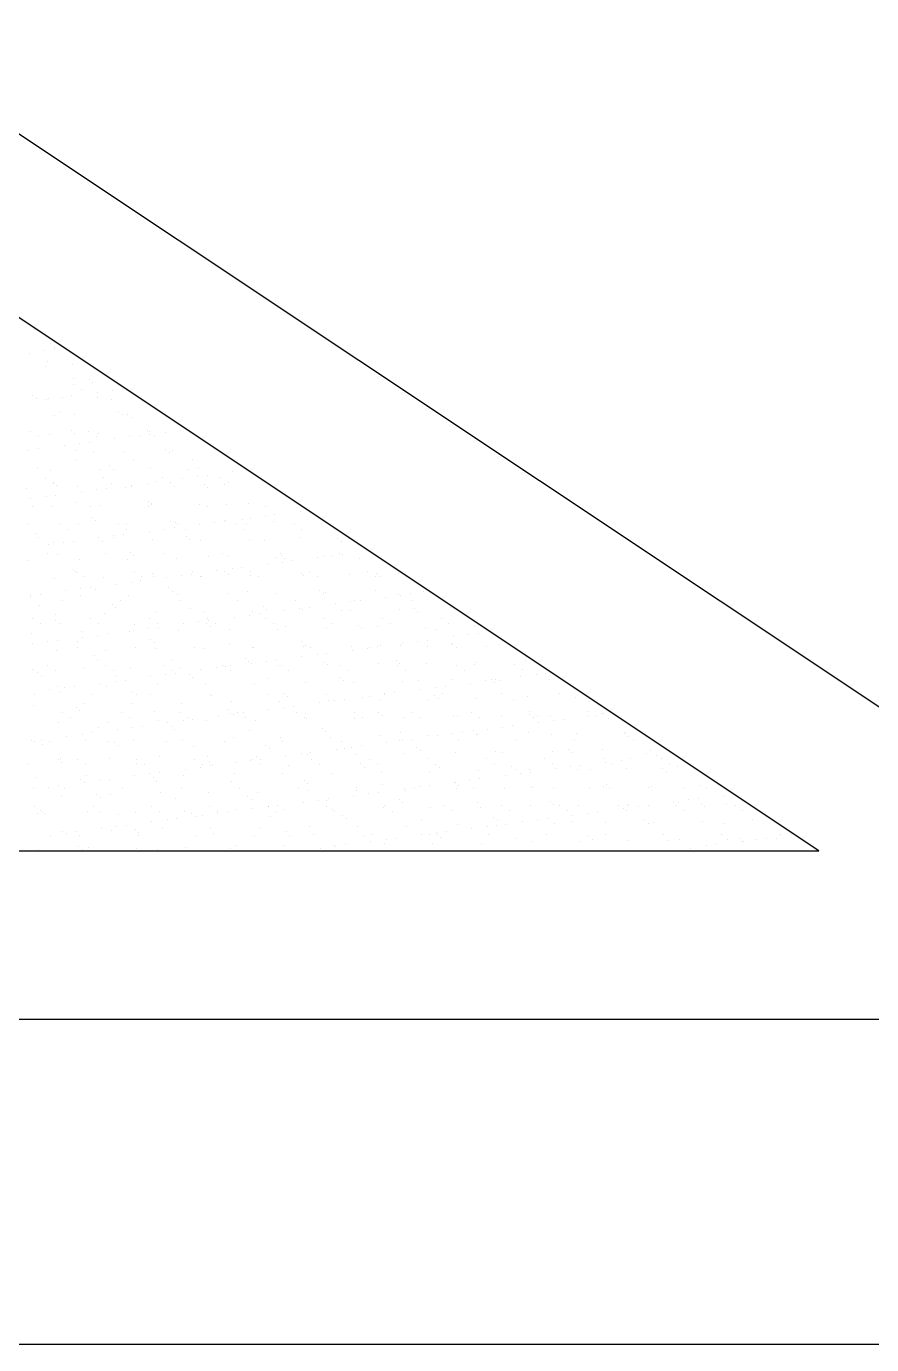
# Model space of a CAD drawing. Header units: inches. Extents: x 44782 to 44933, y 6798 to 6838.
# Drawn here: x 44782.5554 to 44782.7422, y 6816.4876 to 6816.7793 of the extents above; entities that cross this region are included whole.
import ezdxf

# ---------------------------------------------------------------- set-up
doc = ezdxf.new("R2010")
doc.units = ezdxf.units.IN
doc.header["$MEASUREMENT"] = 0
doc.layers.add('linha de corte', color=1, linetype='Continuous')

# ---------------------------------------------------------------- blocks, each defined once
blk = doc.blocks.new('*X26')
at = {"color": 0}
for p, q in [((134.4673, 160.392), (134.4673, 160.392)), ((134.4803, 160.3937), (134.4803, 160.3937)), ((134.5007, 160.3964), (134.5007, 160.3964)), ((134.9139, 160.3999), (134.9139, 160.3999)), ((134.9614, 160.3923), (134.9614, 160.3923)), ((134.9744, 160.3941), (134.9744, 160.3941)), ((134.9774, 160.3928), (134.9774, 160.3928)), ((134.9948, 160.3967), (134.9948, 160.3967)), ((135.0428, 160.3936), (135.0428, 160.3936)), ((135.1068, 160.3933), (135.1068, 160.3933)), ((135.1155, 160.3968), (135.1155, 160.3968)), ((135.1743, 160.3958), (135.1743, 160.3958)), ((135.2124, 160.3989), (135.2124, 160.3989)), ((135.2397, 160.3966), (135.2397, 160.3966)), ((135.3037, 160.3963), (135.3037, 160.3963)), ((135.3124, 160.398), (135.3124, 160.398)), ((135.317, 160.3938), (135.317, 160.3938)), ((135.3712, 160.3987), (135.3712, 160.3987)), ((134.3661, 160.3787), (134.3661, 160.3787)), ((134.3818, 160.3778), (134.3818, 160.3778)), ((134.3866, 160.3839), (134.3866, 160.3839)), ((134.4, 160.3832), (134.4, 160.3832)), ((134.413, 160.3849), (134.413, 160.3849)), ((134.4311, 160.3883), (134.4311, 160.3883)), ((134.4334, 160.3876), (134.4334, 160.3876)), ((134.4357, 160.3841), (134.4357, 160.3841)), ((134.4521, 160.3847), (134.4521, 160.3847)), ((134.4596, 160.3779), (134.4596, 160.3779)), ((134.516, 160.3844), (134.516, 160.3844)), ((134.5326, 160.3861), (134.5326, 160.3861)), ((134.5375, 160.3781), (134.5375, 160.3781)), ((134.5835, 160.3869), (134.5835, 160.3869)), ((134.6153, 160.3782), (134.6153, 160.3782)), ((134.6326, 160.3853), (134.6326, 160.3853)), ((134.6372, 160.381), (134.6372, 160.381)), ((134.649, 160.3877), (134.649, 160.3877)), ((134.6932, 160.3783), (134.6932, 160.3783)), ((134.7129, 160.3874), (134.7129, 160.3874)), ((134.7341, 160.3831), (134.7341, 160.3831)), ((134.771, 160.3785), (134.771, 160.3785)), ((134.7805, 160.3898), (134.7805, 160.3898)), ((134.8268, 160.3746), (134.8268, 160.3746)), ((134.8342, 160.3822), (134.8342, 160.3822)), ((134.8388, 160.378), (134.8388, 160.378)), ((134.8399, 160.3763), (134.8399, 160.3763)), ((134.8459, 160.3907), (134.8459, 160.3907)), ((134.8489, 160.3786), (134.8489, 160.3786)), ((134.8602, 160.379), (134.8602, 160.379)), ((134.8941, 160.3835), (134.8941, 160.3835)), ((134.9072, 160.3852), (134.9072, 160.3852)), ((134.9098, 160.3904), (134.9098, 160.3904)), ((134.9267, 160.3788), (134.9267, 160.3788)), ((134.9275, 160.3879), (134.9275, 160.3879)), ((134.9357, 160.38), (134.9357, 160.38)), ((135.0046, 160.3789), (135.0046, 160.3789)), ((135.0357, 160.3791), (135.0357, 160.3791)), ((135.0403, 160.3749), (135.0403, 160.3749)), ((135.0824, 160.3791), (135.0824, 160.3791)), ((135.1372, 160.3769), (135.1372, 160.3769)), ((135.1603, 160.3792), (135.1603, 160.3792)), ((135.2372, 160.3761), (135.2372, 160.3761)), ((135.2382, 160.3793), (135.2382, 160.3793)), ((135.316, 160.3795), (135.316, 160.3795)), ((135.321, 160.375), (135.321, 160.375)), ((135.334, 160.3767), (135.334, 160.3767)), ((135.3388, 160.3738), (135.3388, 160.3738)), ((135.339, 160.374), (135.339, 160.374)), ((135.3543, 160.3793), (135.3543, 160.3793)), ((134.4183, 160.3589), (134.4183, 160.3589)), ((134.4574, 160.3642), (134.4574, 160.3642)), ((134.4859, 160.3613), (134.4859, 160.3613)), ((134.5513, 160.3621), (134.5513, 160.3621)), ((134.5575, 160.3633), (134.5575, 160.3633)), ((134.5621, 160.3591), (134.5621, 160.3591)), ((134.6153, 160.3618), (134.6153, 160.3618)), ((134.659, 160.3611), (134.659, 160.3611)), ((134.6828, 160.3643), (134.6828, 160.3643)), ((134.6923, 160.3569), (134.6923, 160.3569)), ((134.7053, 160.3586), (134.7053, 160.3586)), ((134.7256, 160.3613), (134.7256, 160.3613)), ((134.7482, 160.3651), (134.7482, 160.3651)), ((134.759, 160.3603), (134.759, 160.3603)), ((134.7595, 160.3658), (134.7595, 160.3658)), ((134.7726, 160.3675), (134.7726, 160.3675)), ((134.7929, 160.3702), (134.7929, 160.3702)), ((134.8122, 160.3648), (134.8122, 160.3648)), ((134.8605, 160.358), (134.8605, 160.358)), ((134.8797, 160.3672), (134.8797, 160.3672)), ((134.9451, 160.3681), (134.9451, 160.3681)), ((134.9605, 160.3572), (134.9605, 160.3572)), ((135.0091, 160.3678), (135.0091, 160.3678)), ((135.0766, 160.3702), (135.0766, 160.3702)), ((135.1421, 160.371), (135.1421, 160.371)), ((135.1864, 160.3572), (135.1864, 160.3572)), ((135.1994, 160.3589), (135.1994, 160.3589)), ((135.206, 160.3707), (135.206, 160.3707)), ((135.2197, 160.3616), (135.2197, 160.3616)), ((135.2419, 160.3718), (135.2419, 160.3718)), ((135.2537, 160.3661), (135.2537, 160.3661)), ((135.2667, 160.3678), (135.2667, 160.3678)), ((135.2735, 160.3731), (135.2735, 160.3731)), ((135.287, 160.3705), (135.287, 160.3705)), ((134.4313, 160.3462), (134.4313, 160.3462)), ((134.4419, 160.3395), (134.4419, 160.3395)), ((134.4823, 160.3414), (134.4823, 160.3414)), ((134.5092, 160.3464), (134.5092, 160.3464)), ((134.5197, 160.3396), (134.5197, 160.3396)), ((134.5577, 160.3392), (134.5577, 160.3392)), ((134.5707, 160.3409), (134.5707, 160.3409)), ((134.5838, 160.3392), (134.5838, 160.3392)), ((134.5851, 160.3387), (134.5851, 160.3387)), ((134.587, 160.3465), (134.587, 160.3465)), ((134.591, 160.3436), (134.591, 160.3436)), ((134.5976, 160.3398), (134.5976, 160.3398)), ((134.625, 160.3481), (134.625, 160.3481)), ((134.638, 160.3498), (134.638, 160.3498)), ((134.6506, 160.3395), (134.6506, 160.3395)), ((134.6583, 160.3524), (134.6583, 160.3524)), ((134.6649, 160.3466), (134.6649, 160.3466)), ((134.6754, 160.3399), (134.6754, 160.3399)), ((134.7145, 160.3392), (134.7145, 160.3392)), ((134.7427, 160.3468), (134.7427, 160.3468)), ((134.7533, 160.3401), (134.7533, 160.3401)), ((134.7636, 160.356), (134.7636, 160.356)), ((134.782, 160.3417), (134.782, 160.3417)), ((134.8206, 160.3469), (134.8206, 160.3469)), ((134.8311, 160.3402), (134.8311, 160.3402)), ((134.8475, 160.3425), (134.8475, 160.3425)), ((134.8984, 160.3471), (134.8984, 160.3471)), ((134.909, 160.3403), (134.909, 160.3403)), ((134.9114, 160.3422), (134.9114, 160.3422)), ((134.9652, 160.353), (134.9652, 160.353)), ((134.9763, 160.3472), (134.9763, 160.3472)), ((134.9789, 160.3446), (134.9789, 160.3446)), ((134.9868, 160.3405), (134.9868, 160.3405)), ((135.0444, 160.3455), (135.0444, 160.3455)), ((135.0518, 160.3395), (135.0518, 160.3395)), ((135.0541, 160.3473), (135.0541, 160.3473)), ((135.0621, 160.355), (135.0621, 160.355)), ((135.0647, 160.3406), (135.0647, 160.3406)), ((135.0648, 160.3412), (135.0648, 160.3412)), ((135.0851, 160.3439), (135.0851, 160.3439)), ((135.1083, 160.3451), (135.1083, 160.3451)), ((135.1191, 160.3484), (135.1191, 160.3484)), ((135.132, 160.3475), (135.132, 160.3475)), ((135.1321, 160.3501), (135.1321, 160.3501)), ((135.1425, 160.3408), (135.1425, 160.3408)), ((135.1524, 160.3528), (135.1524, 160.3528)), ((135.1621, 160.3541), (135.1621, 160.3541)), ((135.1667, 160.3499), (135.1667, 160.3499)), ((135.1759, 160.3476), (135.1759, 160.3476)), ((135.2099, 160.3476), (135.2099, 160.3476)), ((135.2204, 160.3409), (135.2204, 160.3409)), ((135.2413, 160.3484), (135.2413, 160.3484)), ((135.2636, 160.3519), (135.2636, 160.3519)), ((135.2877, 160.3478), (135.2877, 160.3478)), ((135.2982, 160.3411), (135.2982, 160.3411)), ((135.3052, 160.3481), (135.3052, 160.3481)), ((135.3636, 160.351), (135.3636, 160.351)), ((135.3656, 160.3479), (135.3656, 160.3479)), ((135.3683, 160.3468), (135.3683, 160.3468)), ((135.3728, 160.3505), (135.3728, 160.3505)), ((135.3761, 160.3412), (135.3761, 160.3412)), ((134.4536, 160.3366), (134.4536, 160.3366)), ((134.4564, 160.3259), (134.4564, 160.3259)), ((134.4869, 160.3372), (134.4869, 160.3372)), ((134.4904, 160.3303), (134.4904, 160.3303)), ((134.5034, 160.332), (134.5034, 160.332)), ((134.5176, 160.3363), (134.5176, 160.3363)), ((134.5237, 160.3347), (134.5237, 160.3347)), ((134.6838, 160.3383), (134.6838, 160.3383)), ((134.6885, 160.3341), (134.6885, 160.3341)), ((134.7854, 160.3361), (134.7854, 160.3361)), ((134.8854, 160.3352), (134.8854, 160.3352)), ((134.89, 160.331), (134.89, 160.331)), ((134.9172, 160.3218), (134.9172, 160.3218)), ((134.9302, 160.3235), (134.9302, 160.3235)), ((134.9505, 160.3262), (134.9505, 160.3262)), ((134.9845, 160.3307), (134.9845, 160.3307)), ((134.9869, 160.333), (134.9869, 160.333)), ((134.9975, 160.3324), (134.9975, 160.3324)), ((135.0178, 160.335), (135.0178, 160.335)), ((135.0782, 160.322), (135.0782, 160.322)), ((135.0869, 160.3322), (135.0869, 160.3322)), ((135.0916, 160.328), (135.0916, 160.328)), ((135.1436, 160.3229), (135.1436, 160.3229)), ((135.1885, 160.33), (135.1885, 160.33)), ((135.2076, 160.3225), (135.2076, 160.3225)), ((135.2751, 160.325), (135.2751, 160.325)), ((135.2885, 160.3291), (135.2885, 160.3291)), ((135.2931, 160.3249), (135.2931, 160.3249)), ((135.3405, 160.3258), (135.3405, 160.3258)), ((134.4798, 160.3153), (134.4798, 160.3153)), ((134.4874, 160.3131), (134.4874, 160.3131)), ((134.5087, 160.3172), (134.5087, 160.3172)), ((134.5529, 160.314), (134.5529, 160.314)), ((134.5577, 160.3155), (134.5577, 160.3155)), ((134.6087, 160.3164), (134.6087, 160.3164)), ((134.6133, 160.3121), (134.6133, 160.3121)), ((134.6168, 160.3137), (134.6168, 160.3137)), ((134.6355, 160.3156), (134.6355, 160.3156)), ((134.6844, 160.3161), (134.6844, 160.3161)), ((134.7102, 160.3142), (134.7102, 160.3142)), ((134.7134, 160.3157), (134.7134, 160.3157)), ((134.7498, 160.3169), (134.7498, 160.3169)), ((134.7826, 160.3041), (134.7826, 160.3041)), ((134.7912, 160.3159), (134.7912, 160.3159)), ((134.7956, 160.3058), (134.7956, 160.3058)), ((134.8102, 160.3133), (134.8102, 160.3133)), ((134.8137, 160.3166), (134.8137, 160.3166)), ((134.8149, 160.3091), (134.8149, 160.3091)), ((134.8159, 160.3085), (134.8159, 160.3085)), ((134.8499, 160.3129), (134.8499, 160.3129)), ((134.8629, 160.3146), (134.8629, 160.3146)), ((134.8691, 160.316), (134.8691, 160.316)), ((134.8813, 160.3191), (134.8813, 160.3191)), ((134.8832, 160.3173), (134.8832, 160.3173)), ((134.9118, 160.3111), (134.9118, 160.3111)), ((134.9467, 160.3199), (134.9467, 160.3199)), ((134.9469, 160.3162), (134.9469, 160.3162)), ((135.0107, 160.3196), (135.0107, 160.3196)), ((135.0118, 160.3102), (135.0118, 160.3102)), ((135.0164, 160.306), (135.0164, 160.306)), ((135.0248, 160.3163), (135.0248, 160.3163)), ((135.1026, 160.3165), (135.1026, 160.3165)), ((135.1133, 160.308), (135.1133, 160.308)), ((135.1805, 160.3166), (135.1805, 160.3166)), ((135.2133, 160.3072), (135.2133, 160.3072)), ((135.2583, 160.3167), (135.2583, 160.3167)), ((135.2767, 160.3044), (135.2767, 160.3044)), ((135.2897, 160.3061), (135.2897, 160.3061)), ((135.31, 160.3088), (135.31, 160.3088)), ((135.3148, 160.305), (135.3148, 160.305)), ((135.3362, 160.3169), (135.3362, 160.3169)), ((135.344, 160.3133), (135.344, 160.3133)), ((135.357, 160.315), (135.357, 160.315)), ((135.3773, 160.3176), (135.3773, 160.3176)), ((134.5192, 160.2881), (134.5192, 160.2881)), ((134.5335, 160.2944), (134.5335, 160.2944)), ((134.5382, 160.2902), (134.5382, 160.2902)), ((134.5867, 160.2905), (134.5867, 160.2905)), ((134.6351, 160.2922), (134.6351, 160.2922)), ((134.648, 160.2864), (134.648, 160.2864)), ((134.6521, 160.2914), (134.6521, 160.2914)), ((134.661, 160.2881), (134.661, 160.2881)), ((134.6813, 160.2907), (134.6813, 160.2907)), ((134.7153, 160.2952), (134.7153, 160.2952)), ((134.7161, 160.2911), (134.7161, 160.2911)), ((134.7283, 160.2969), (134.7283, 160.2969)), ((134.7351, 160.2914), (134.7351, 160.2914)), ((134.7397, 160.2871), (134.7397, 160.2871)), ((134.7486, 160.2996), (134.7486, 160.2996)), ((134.7836, 160.2935), (134.7836, 160.2935)), ((134.8366, 160.2891), (134.8366, 160.2891)), ((134.849, 160.2943), (134.849, 160.2943)), ((134.913, 160.294), (134.913, 160.294)), ((134.9366, 160.2883), (134.9366, 160.2883)), ((134.9805, 160.2965), (134.9805, 160.2965)), ((135.0381, 160.2861), (135.0381, 160.2861)), ((135.046, 160.2973), (135.046, 160.2973)), ((135.1099, 160.297), (135.1099, 160.297)), ((135.1421, 160.2867), (135.1421, 160.2867)), ((135.1551, 160.2884), (135.1551, 160.2884)), ((135.1755, 160.2911), (135.1755, 160.2911)), ((135.1774, 160.2994), (135.1774, 160.2994)), ((135.2094, 160.2955), (135.2094, 160.2955)), ((135.2179, 160.3029), (135.2179, 160.3029)), ((135.2224, 160.2973), (135.2224, 160.2973)), ((135.2428, 160.2999), (135.2428, 160.2999)), ((135.2429, 160.3002), (135.2429, 160.3002)), ((135.3068, 160.2999), (135.3068, 160.2999)), ((135.3743, 160.3024), (135.3743, 160.3024)), ((134.5264, 160.2704), (134.5264, 160.2704)), ((134.5294, 160.2838), (134.5294, 160.2838)), ((134.5399, 160.277), (134.5399, 160.277)), ((134.5468, 160.273), (134.5468, 160.273)), ((134.5599, 160.2703), (134.5599, 160.2703)), ((134.5807, 160.2775), (134.5807, 160.2775)), ((134.5937, 160.2792), (134.5937, 160.2792)), ((134.6072, 160.2839), (134.6072, 160.2839)), ((134.6141, 160.2819), (134.6141, 160.2819)), ((134.6178, 160.2772), (134.6178, 160.2772)), ((134.6599, 160.2694), (134.6599, 160.2694)), ((134.6851, 160.284), (134.6851, 160.284)), ((134.6956, 160.2773), (134.6956, 160.2773)), ((134.7514, 160.2688), (134.7514, 160.2688)), ((134.7629, 160.2842), (134.7629, 160.2842)), ((134.7735, 160.2775), (134.7735, 160.2775)), ((134.8153, 160.2685), (134.8153, 160.2685)), ((134.8408, 160.2843), (134.8408, 160.2843)), ((134.8513, 160.2776), (134.8513, 160.2776)), ((134.8828, 160.2709), (134.8828, 160.2709)), ((134.9186, 160.2845), (134.9186, 160.2845)), ((134.9292, 160.2777), (134.9292, 160.2777)), ((134.9412, 160.2841), (134.9412, 160.2841)), ((134.9483, 160.2717), (134.9483, 160.2717)), ((134.9965, 160.2846), (134.9965, 160.2846)), ((135.007, 160.2779), (135.007, 160.2779)), ((135.0075, 160.269), (135.0075, 160.269)), ((135.0122, 160.2714), (135.0122, 160.2714)), ((135.0205, 160.2707), (135.0205, 160.2707)), ((135.0409, 160.2733), (135.0409, 160.2733)), ((135.0743, 160.2847), (135.0743, 160.2847)), ((135.0748, 160.2778), (135.0748, 160.2778)), ((135.0798, 160.2738), (135.0798, 160.2738)), ((135.0849, 160.278), (135.0849, 160.278)), ((135.0878, 160.2795), (135.0878, 160.2795)), ((135.1082, 160.2822), (135.1082, 160.2822)), ((135.1382, 160.2852), (135.1382, 160.2852)), ((135.1428, 160.281), (135.1428, 160.281)), ((135.1452, 160.2747), (135.1452, 160.2747)), ((135.1522, 160.2849), (135.1522, 160.2849)), ((135.1627, 160.2782), (135.1627, 160.2782)), ((135.2092, 160.2744), (135.2092, 160.2744)), ((135.23, 160.285), (135.23, 160.285)), ((135.2397, 160.283), (135.2397, 160.283)), ((135.2406, 160.2783), (135.2406, 160.2783)), ((135.2767, 160.2768), (135.2767, 160.2768)), ((135.3079, 160.2852), (135.3079, 160.2852)), ((135.3184, 160.2785), (135.3184, 160.2785)), ((135.3397, 160.2821), (135.3397, 160.2821)), ((135.3421, 160.2776), (135.3421, 160.2776)), ((135.3443, 160.2779), (135.3443, 160.2779)), ((135.3857, 160.2853), (135.3857, 160.2853)), ((134.5545, 160.2658), (134.5545, 160.2658)), ((134.5779, 160.2529), (134.5779, 160.2529)), ((134.6184, 160.2655), (134.6184, 160.2655)), ((134.6557, 160.253), (134.6557, 160.253)), ((134.6645, 160.2652), (134.6645, 160.2652)), ((134.6859, 160.2679), (134.6859, 160.2679)), ((134.7336, 160.2531), (134.7336, 160.2531)), ((134.7614, 160.2672), (134.7614, 160.2672)), ((134.8114, 160.2533), (134.8114, 160.2533)), ((134.8615, 160.2663), (134.8615, 160.2663)), ((134.8661, 160.2621), (134.8661, 160.2621)), ((134.8729, 160.2512), (134.8729, 160.2512)), ((134.886, 160.253), (134.886, 160.253)), ((134.8893, 160.2534), (134.8893, 160.2534)), ((134.9063, 160.2556), (134.9063, 160.2556)), ((134.9402, 160.2601), (134.9402, 160.2601)), ((134.9533, 160.2618), (134.9533, 160.2618)), ((134.963, 160.2641), (134.963, 160.2641)), ((134.9671, 160.2536), (134.9671, 160.2536)), ((134.9736, 160.2645), (134.9736, 160.2645)), ((135.045, 160.2537), (135.045, 160.2537)), ((135.063, 160.2633), (135.063, 160.2633)), ((135.0676, 160.2591), (135.0676, 160.2591)), ((135.1228, 160.2538), (135.1228, 160.2538)), ((135.1645, 160.2611), (135.1645, 160.2611)), ((135.179, 160.2512), (135.179, 160.2512)), ((135.2007, 160.254), (135.2007, 160.254)), ((135.2444, 160.2521), (135.2444, 160.2521)), ((135.2646, 160.2602), (135.2646, 160.2602)), ((135.2692, 160.256), (135.2692, 160.256)), ((135.2785, 160.2541), (135.2785, 160.2541)), ((135.3084, 160.2518), (135.3084, 160.2518)), ((135.3564, 160.2543), (135.3564, 160.2543)), ((135.3661, 160.258), (135.3661, 160.258)), ((135.3671, 160.2516), (135.3671, 160.2516)), ((135.3759, 160.2542), (135.3759, 160.2542)), ((135.3801, 160.2533), (135.3801, 160.2533)), ((134.5848, 160.2475), (134.5848, 160.2475)), ((134.5883, 160.2424), (134.5883, 160.2424)), ((134.5894, 160.2433), (134.5894, 160.2433)), ((134.6537, 160.2432), (134.6537, 160.2432)), ((134.6863, 160.2453), (134.6863, 160.2453)), ((134.7177, 160.2429), (134.7177, 160.2429)), ((134.7384, 160.2335), (134.7384, 160.2335)), ((134.7514, 160.2352), (134.7514, 160.2352)), ((134.7717, 160.2379), (134.7717, 160.2379)), ((134.7852, 160.2453), (134.7852, 160.2453)), ((134.7863, 160.2444), (134.7863, 160.2444)), ((134.7909, 160.2402), (134.7909, 160.2402)), ((134.8056, 160.2424), (134.8056, 160.2424)), ((134.8187, 160.2441), (134.8187, 160.2441)), ((134.839, 160.2468), (134.839, 160.2468)), ((134.8506, 160.2462), (134.8506, 160.2462)), ((134.8878, 160.2422), (134.8878, 160.2422)), ((134.9146, 160.2458), (134.9146, 160.2458)), ((134.9821, 160.2483), (134.9821, 160.2483)), ((134.9879, 160.2413), (134.9879, 160.2413)), ((134.9925, 160.2371), (134.9925, 160.2371)), ((135.0475, 160.2491), (135.0475, 160.2491)), ((135.0894, 160.2391), (135.0894, 160.2391)), ((135.1115, 160.2488), (135.1115, 160.2488)), ((135.1894, 160.2383), (135.1894, 160.2383)), ((135.194, 160.234), (135.194, 160.234)), ((135.2325, 160.2338), (135.2325, 160.2338)), ((135.2455, 160.2356), (135.2455, 160.2356)), ((135.2658, 160.2382), (135.2658, 160.2382)), ((135.2909, 160.2361), (135.2909, 160.2361)), ((135.2998, 160.2427), (135.2998, 160.2427)), ((135.3128, 160.2444), (135.3128, 160.2444)), ((135.3331, 160.2471), (135.3331, 160.2471)), ((134.6111, 160.2233), (134.6111, 160.2233)), ((134.6168, 160.2175), (134.6168, 160.2175)), ((134.62, 160.2173), (134.62, 160.2173)), ((134.6274, 160.2213), (134.6274, 160.2213)), ((134.6371, 160.2202), (134.6371, 160.2202)), ((134.6711, 160.2247), (134.6711, 160.2247)), ((134.6841, 160.2264), (134.6841, 160.2264)), ((134.6875, 160.2198), (134.6875, 160.2198)), ((134.7044, 160.2291), (134.7044, 160.2291)), ((134.7053, 160.2214), (134.7053, 160.2214)), ((134.7112, 160.2225), (134.7112, 160.2225)), ((134.7158, 160.2182), (134.7158, 160.2182)), ((134.7529, 160.2206), (134.7529, 160.2206)), ((134.7831, 160.2216), (134.7831, 160.2216)), ((134.8127, 160.2203), (134.8127, 160.2203)), ((134.8169, 160.2203), (134.8169, 160.2203)), ((134.861, 160.2217), (134.861, 160.2217)), ((134.8844, 160.2227), (134.8844, 160.2227)), ((134.9127, 160.2194), (134.9127, 160.2194)), ((134.9388, 160.2219), (134.9388, 160.2219)), ((134.9499, 160.2235), (134.9499, 160.2235)), ((135.0138, 160.2232), (135.0138, 160.2232)), ((135.0142, 160.2172), (135.0142, 160.2172)), ((135.0167, 160.222), (135.0167, 160.222)), ((135.0813, 160.2257), (135.0813, 160.2257)), ((135.0945, 160.2221), (135.0945, 160.2221)), ((135.0979, 160.2161), (135.0979, 160.2161)), ((135.1109, 160.2178), (135.1109, 160.2178)), ((135.1143, 160.2163), (135.1143, 160.2163)), ((135.1312, 160.2205), (135.1312, 160.2205)), ((135.1468, 160.2265), (135.1468, 160.2265)), ((135.1652, 160.225), (135.1652, 160.225)), ((135.1724, 160.2223), (135.1724, 160.2223)), ((135.1782, 160.2267), (135.1782, 160.2267)), ((135.1829, 160.2156), (135.1829, 160.2156)), ((135.1985, 160.2294), (135.1985, 160.2294)), ((135.2107, 160.2262), (135.2107, 160.2262)), ((135.2502, 160.2224), (135.2502, 160.2224)), ((135.2608, 160.2157), (135.2608, 160.2157)), ((135.2783, 160.2286), (135.2783, 160.2286)), ((135.3281, 160.2226), (135.3281, 160.2226)), ((135.3386, 160.2158), (135.3386, 160.2158)), ((135.3437, 160.2295), (135.3437, 160.2295)), ((134.636, 160.2005), (134.636, 160.2005)), ((134.6379, 160.2146), (134.6379, 160.2146)), ((134.7158, 160.2147), (134.7158, 160.2147)), ((134.7375, 160.1983), (134.7375, 160.1983)), ((134.7937, 160.2149), (134.7937, 160.2149)), ((134.8522, 160.198), (134.8522, 160.198)), ((134.8715, 160.215), (134.8715, 160.215)), ((134.9173, 160.2152), (134.9173, 160.2152)), ((134.9494, 160.2151), (134.9494, 160.2151)), ((134.9633, 160.1984), (134.9633, 160.1984)), ((134.9763, 160.2001), (134.9763, 160.2001)), ((134.9837, 160.2001), (134.9837, 160.2001)), ((134.9966, 160.2028), (134.9966, 160.2028)), ((135.0272, 160.2153), (135.0272, 160.2153)), ((135.0306, 160.2073), (135.0306, 160.2073)), ((135.0436, 160.209), (135.0436, 160.209)), ((135.0491, 160.2009), (135.0491, 160.2009)), ((135.0639, 160.2117), (135.0639, 160.2117)), ((135.1051, 160.2154), (135.1051, 160.2154)), ((135.1131, 160.2006), (135.1131, 160.2006)), ((135.1189, 160.2121), (135.1189, 160.2121)), ((135.1806, 160.2031), (135.1806, 160.2031)), ((135.2158, 160.2141), (135.2158, 160.2141)), ((135.246, 160.2039), (135.246, 160.2039)), ((135.31, 160.2036), (135.31, 160.2036)), ((135.3158, 160.2133), (135.3158, 160.2133)), ((135.3204, 160.209), (135.3204, 160.209)), ((135.3775, 160.206), (135.3775, 160.206)), ((134.6406, 160.1963), (134.6406, 160.1963)), ((134.6553, 160.195), (134.6553, 160.195)), ((134.6759, 160.1904), (134.6759, 160.1904)), ((134.7192, 160.1947), (134.7192, 160.1947)), ((134.7538, 160.1905), (134.7538, 160.1905)), ((134.7868, 160.1971), (134.7868, 160.1971)), ((134.8287, 160.1807), (134.8287, 160.1807)), ((134.8316, 160.1907), (134.8316, 160.1907)), ((134.8376, 160.1975), (134.8376, 160.1975)), ((134.8417, 160.1824), (134.8417, 160.1824)), ((134.8422, 160.1932), (134.8422, 160.1932)), ((134.862, 160.1851), (134.862, 160.1851)), ((134.896, 160.1895), (134.896, 160.1895)), ((134.909, 160.1913), (134.909, 160.1913)), ((134.9095, 160.1908), (134.9095, 160.1908)), ((134.9161, 160.1977), (134.9161, 160.1977)), ((134.9293, 160.1939), (134.9293, 160.1939)), ((134.9391, 160.1952), (134.9391, 160.1952)), ((134.9873, 160.191), (134.9873, 160.191)), ((135.0391, 160.1944), (135.0391, 160.1944)), ((135.0437, 160.1902), (135.0437, 160.1902)), ((135.0652, 160.1911), (135.0652, 160.1911)), ((135.1406, 160.1922), (135.1406, 160.1922)), ((135.143, 160.1912), (135.143, 160.1912)), ((135.2209, 160.1914), (135.2209, 160.1914)), ((135.2407, 160.1913), (135.2407, 160.1913)), ((135.2453, 160.1871), (135.2453, 160.1871)), ((135.2798, 160.1805), (135.2798, 160.1805)), ((135.2987, 160.1915), (135.2987, 160.1915)), ((135.3228, 160.181), (135.3228, 160.181)), ((135.3358, 160.1827), (135.3358, 160.1827)), ((135.3422, 160.1891), (135.3422, 160.1891)), ((135.3453, 160.1813), (135.3453, 160.1813)), ((135.3561, 160.1854), (135.3561, 160.1854)), ((135.3766, 160.1917), (135.3766, 160.1917)), ((134.6891, 160.1716), (134.6891, 160.1716)), ((134.6941, 160.163), (134.6941, 160.163)), ((134.7071, 160.1647), (134.7071, 160.1647)), ((134.7274, 160.1674), (134.7274, 160.1674)), ((134.7545, 160.1724), (134.7545, 160.1724)), ((134.7614, 160.1718), (134.7614, 160.1718)), ((134.7624, 160.1755), (134.7624, 160.1755)), ((134.767, 160.1713), (134.767, 160.1713)), ((134.7744, 160.1735), (134.7744, 160.1735)), ((134.7947, 160.1762), (134.7947, 160.1762)), ((134.8185, 160.1721), (134.8185, 160.1721)), ((134.8639, 160.1733), (134.8639, 160.1733)), ((134.886, 160.1745), (134.886, 160.1745)), ((134.9514, 160.1754), (134.9514, 160.1754)), ((134.964, 160.1724), (134.964, 160.1724)), ((134.9686, 160.1682), (134.9686, 160.1682)), ((135.0154, 160.1751), (135.0154, 160.1751)), ((135.0655, 160.1702), (135.0655, 160.1702)), ((135.0829, 160.1775), (135.0829, 160.1775)), ((135.1484, 160.1783), (135.1484, 160.1783)), ((135.1655, 160.1694), (135.1655, 160.1694)), ((135.1701, 160.1651), (135.1701, 160.1651)), ((135.1882, 160.1633), (135.1882, 160.1633)), ((135.2012, 160.165), (135.2012, 160.165)), ((135.2123, 160.178), (135.2123, 160.178)), ((135.2216, 160.1677), (135.2216, 160.1677)), ((135.2555, 160.1722), (135.2555, 160.1722)), ((135.267, 160.1672), (135.267, 160.1672)), ((135.2685, 160.1739), (135.2685, 160.1739)), ((135.2889, 160.1765), (135.2889, 160.1765)), ((135.3671, 160.1663), (135.3671, 160.1663)), ((134.7208, 160.1465), (134.7208, 160.1465)), ((134.7254, 160.1588), (134.7254, 160.1588)), ((134.736, 160.1521), (134.736, 160.1521)), ((134.7883, 160.149), (134.7883, 160.149)), ((134.7888, 160.1514), (134.7888, 160.1514)), ((134.8033, 160.159), (134.8033, 160.159)), ((134.8138, 160.1523), (134.8138, 160.1523)), ((134.8538, 160.1498), (134.8538, 160.1498)), ((134.8812, 160.1591), (134.8812, 160.1591)), ((134.8888, 160.1505), (134.8888, 160.1505)), ((134.8917, 160.1524), (134.8917, 160.1524)), ((134.8934, 160.1463), (134.8934, 160.1463)), ((134.9177, 160.1495), (134.9177, 160.1495)), ((134.959, 160.1593), (134.959, 160.1593)), ((134.9696, 160.1525), (134.9696, 160.1525)), ((134.9852, 160.1519), (134.9852, 160.1519)), ((134.9903, 160.1483), (134.9903, 160.1483)), ((135.0369, 160.1594), (135.0369, 160.1594)), ((135.0474, 160.1527), (135.0474, 160.1527)), ((135.0507, 160.1528), (135.0507, 160.1528)), ((135.0536, 160.1456), (135.0536, 160.1456)), ((135.0666, 160.1473), (135.0666, 160.1473)), ((135.087, 160.15), (135.087, 160.15)), ((135.0904, 160.1474), (135.0904, 160.1474)), ((135.1146, 160.1525), (135.1146, 160.1525)), ((135.1147, 160.1595), (135.1147, 160.1595)), ((135.1209, 160.1544), (135.1209, 160.1544)), ((135.1253, 160.1528), (135.1253, 160.1528)), ((135.1339, 160.1561), (135.1339, 160.1561)), ((135.1543, 160.1588), (135.1543, 160.1588)), ((135.1822, 160.1549), (135.1822, 160.1549)), ((135.1919, 160.1452), (135.1919, 160.1452)), ((135.1926, 160.1597), (135.1926, 160.1597)), ((135.2031, 160.153), (135.2031, 160.153)), ((135.2476, 160.1557), (135.2476, 160.1557)), ((135.2704, 160.1598), (135.2704, 160.1598)), ((135.281, 160.1531), (135.281, 160.1531)), ((135.3115, 160.1554), (135.3115, 160.1554)), ((135.3483, 160.16), (135.3483, 160.16)), ((135.3588, 160.1532), (135.3588, 160.1532)), ((135.3717, 160.1621), (135.3717, 160.1621)), ((135.3791, 160.1579), (135.3791, 160.1579)), ((134.7739, 160.1279), (134.7739, 160.1279)), ((134.8137, 160.1286), (134.8137, 160.1286)), ((134.8518, 160.1281), (134.8518, 160.1281)), ((134.919, 160.1279), (134.919, 160.1279)), ((134.9296, 160.1282), (134.9296, 160.1282)), ((134.9321, 160.1296), (134.9321, 160.1296)), ((134.9524, 160.1322), (134.9524, 160.1322)), ((134.9863, 160.1367), (134.9863, 160.1367)), ((134.9994, 160.1384), (134.9994, 160.1384)), ((135.0075, 160.1284), (135.0075, 160.1284)), ((135.0197, 160.1411), (135.0197, 160.1411)), ((135.0845, 160.1293), (135.0845, 160.1293)), ((135.0854, 160.1285), (135.0854, 160.1285)), ((135.095, 160.1432), (135.095, 160.1432)), ((135.1499, 160.1302), (135.1499, 160.1302)), ((135.1632, 160.1286), (135.1632, 160.1286)), ((135.2139, 160.1299), (135.2139, 160.1299)), ((135.2411, 160.1288), (135.2411, 160.1288)), ((135.2814, 160.1323), (135.2814, 160.1323)), ((135.2919, 160.1444), (135.2919, 160.1444)), ((135.2965, 160.1401), (135.2965, 160.1401)), ((135.3189, 160.1289), (135.3189, 160.1289)), ((135.3468, 160.1331), (135.3468, 160.1331)), ((134.7561, 160.1242), (134.7561, 160.1242)), ((134.7845, 160.1101), (134.7845, 160.1101)), ((134.7975, 160.1118), (134.7975, 160.1118)), ((134.8178, 160.1145), (134.8178, 160.1145)), ((134.8183, 160.1243), (134.8183, 160.1243)), ((134.82, 160.1239), (134.82, 160.1239)), ((134.8517, 160.119), (134.8517, 160.119)), ((134.8648, 160.1207), (134.8648, 160.1207)), ((134.8851, 160.1234), (134.8851, 160.1234)), ((134.8876, 160.1264), (134.8876, 160.1264)), ((134.9152, 160.1263), (134.9152, 160.1263)), ((134.953, 160.1272), (134.953, 160.1272)), ((135.0152, 160.1255), (135.0152, 160.1255)), ((135.017, 160.1269), (135.017, 160.1269)), ((135.0198, 160.1213), (135.0198, 160.1213)), ((135.1167, 160.1233), (135.1167, 160.1233)), ((135.2168, 160.1224), (135.2168, 160.1224)), ((135.2214, 160.1182), (135.2214, 160.1182)), ((135.2786, 160.1105), (135.2786, 160.1105)), ((135.2916, 160.1122), (135.2916, 160.1122)), ((135.3119, 160.1148), (135.3119, 160.1148)), ((135.3183, 160.1202), (135.3183, 160.1202)), ((135.3459, 160.1193), (135.3459, 160.1193)), ((135.3589, 160.121), (135.3589, 160.121)), ((135.3792, 160.1237), (135.3792, 160.1237)), ((134.7899, 160.1008), (134.7899, 160.1008)), ((134.8235, 160.0964), (134.8235, 160.0964)), ((134.84, 160.1044), (134.84, 160.1044)), ((134.8553, 160.1016), (134.8553, 160.1016)), ((134.9013, 160.0965), (134.9013, 160.0965)), ((134.9193, 160.1013), (134.9193, 160.1013)), ((134.9401, 160.1035), (134.9401, 160.1035)), ((134.9447, 160.0993), (134.9447, 160.0993)), ((134.9792, 160.0967), (134.9792, 160.0967)), ((134.9868, 160.1038), (134.9868, 160.1038)), ((135.0416, 160.1013), (135.0416, 160.1013)), ((135.0523, 160.1046), (135.0523, 160.1046)), ((135.0571, 160.0968), (135.0571, 160.0968)), ((135.1162, 160.1043), (135.1162, 160.1043)), ((135.1349, 160.0969), (135.1349, 160.0969)), ((135.1416, 160.1005), (135.1416, 160.1005)), ((135.144, 160.0927), (135.144, 160.0927)), ((135.1462, 160.0963), (135.1462, 160.0963)), ((135.157, 160.0945), (135.157, 160.0945)), ((135.1773, 160.0971), (135.1773, 160.0971)), ((135.1837, 160.1067), (135.1837, 160.1067)), ((135.2113, 160.1016), (135.2113, 160.1016)), ((135.2128, 160.0971), (135.2128, 160.0971)), ((135.2243, 160.1033), (135.2243, 160.1033)), ((135.2431, 160.0983), (135.2431, 160.0983)), ((135.2446, 160.106), (135.2446, 160.106)), ((135.2492, 160.1076), (135.2492, 160.1076)), ((135.2906, 160.0972), (135.2906, 160.0972)), ((135.3131, 160.1073), (135.3131, 160.1073)), ((135.3431, 160.0974), (135.3431, 160.0974)), ((135.3478, 160.0932), (135.3478, 160.0932)), ((135.3685, 160.0974), (135.3685, 160.0974)), ((135.3806, 160.1097), (135.3806, 160.1097)), ((134.8216, 160.0758), (134.8216, 160.0758)), ((134.834, 160.0897), (134.834, 160.0897)), ((134.8649, 160.0816), (134.8649, 160.0816)), ((134.8695, 160.0774), (134.8695, 160.0774)), ((134.8891, 160.0782), (134.8891, 160.0782)), ((134.9119, 160.0898), (134.9119, 160.0898)), ((134.9546, 160.079), (134.9546, 160.079)), ((134.9664, 160.0794), (134.9664, 160.0794)), ((134.9897, 160.0899), (134.9897, 160.0899)), ((135.0094, 160.075), (135.0094, 160.075)), ((135.0185, 160.0787), (135.0185, 160.0787)), ((135.0224, 160.0767), (135.0224, 160.0767)), ((135.0427, 160.0794), (135.0427, 160.0794)), ((135.0664, 160.0785), (135.0664, 160.0785)), ((135.0676, 160.0901), (135.0676, 160.0901)), ((135.0767, 160.0839), (135.0767, 160.0839)), ((135.0861, 160.0812), (135.0861, 160.0812)), ((135.0897, 160.0856), (135.0897, 160.0856)), ((135.11, 160.0883), (135.11, 160.0883)), ((135.1454, 160.0902), (135.1454, 160.0902)), ((135.1515, 160.082), (135.1515, 160.082)), ((135.168, 160.0763), (135.168, 160.0763)), ((135.2155, 160.0817), (135.2155, 160.0817)), ((135.2233, 160.0904), (135.2233, 160.0904)), ((135.268, 160.0755), (135.268, 160.0755)), ((135.283, 160.0841), (135.283, 160.0841)), ((135.3012, 160.0905), (135.3012, 160.0905)), ((135.3484, 160.085), (135.3484, 160.085)), ((135.379, 160.0906), (135.379, 160.0906)), ((134.872, 160.0655), (134.872, 160.0655)), ((134.8748, 160.0573), (134.8748, 160.0573)), ((134.8878, 160.059), (134.8878, 160.059)), ((134.8913, 160.0575), (134.8913, 160.0575)), ((134.9081, 160.0617), (134.9081, 160.0617)), ((134.9421, 160.0662), (134.9421, 160.0662)), ((134.9498, 160.0656), (134.9498, 160.0656)), ((134.9551, 160.0679), (134.9551, 160.0679)), ((134.9754, 160.0705), (134.9754, 160.0705)), ((135.0277, 160.0658), (135.0277, 160.0658)), ((135.0711, 160.0743), (135.0711, 160.0743)), ((135.1055, 160.0659), (135.1055, 160.0659)), ((135.1834, 160.066), (135.1834, 160.066)), ((135.1853, 160.0586), (135.1853, 160.0586)), ((135.2507, 160.0594), (135.2507, 160.0594)), ((135.2613, 160.0662), (135.2613, 160.0662)), ((135.2726, 160.0712), (135.2726, 160.0712)), ((135.3147, 160.0591), (135.3147, 160.0591)), ((135.3391, 160.0663), (135.3391, 160.0663)), ((135.3689, 160.0576), (135.3689, 160.0576)), ((135.3695, 160.0733), (135.3695, 160.0733)), ((135.3819, 160.0593), (135.3819, 160.0593)), ((135.3822, 160.0615), (135.3822, 160.0615)), ((134.8569, 160.0535), (134.8569, 160.0535)), ((134.9209, 160.0532), (134.9209, 160.0532)), ((134.9884, 160.0556), (134.9884, 160.0556)), ((134.9913, 160.0566), (134.9913, 160.0566)), ((134.9959, 160.0524), (134.9959, 160.0524)), ((135.0538, 160.0564), (135.0538, 160.0564)), ((135.0928, 160.0544), (135.0928, 160.0544)), ((135.1178, 160.0561), (135.1178, 160.0561)), ((135.1928, 160.0535), (135.1928, 160.0535)), ((135.1974, 160.0493), (135.1974, 160.0493)), ((135.2343, 160.0399), (135.2343, 160.0399)), ((135.2473, 160.0416), (135.2473, 160.0416)), ((135.2677, 160.0443), (135.2677, 160.0443)), ((135.2944, 160.0513), (135.2944, 160.0513)), ((135.3016, 160.0488), (135.3016, 160.0488)), ((135.3146, 160.0505), (135.3146, 160.0505)), ((135.335, 160.0532), (135.335, 160.0532)), ((134.8907, 160.03), (134.8907, 160.03)), ((134.9161, 160.0346), (134.9161, 160.0346)), ((134.9207, 160.0304), (134.9207, 160.0304)), ((134.9215, 160.0339), (134.9215, 160.0339)), ((134.9321, 160.0272), (134.9321, 160.0272)), ((134.9562, 160.0309), (134.9562, 160.0309)), ((134.9994, 160.0341), (134.9994, 160.0341)), ((135.0099, 160.0273), (135.0099, 160.0273)), ((135.0177, 160.0324), (135.0177, 160.0324)), ((135.0201, 160.0306), (135.0201, 160.0306)), ((135.0772, 160.0342), (135.0772, 160.0342)), ((135.0876, 160.033), (135.0876, 160.033)), ((135.0878, 160.0275), (135.0878, 160.0275)), ((135.0997, 160.0222), (135.0997, 160.0222)), ((135.1127, 160.0239), (135.1127, 160.0239)), ((135.1177, 160.0316), (135.1177, 160.0316)), ((135.1223, 160.0274), (135.1223, 160.0274)), ((135.1331, 160.0266), (135.1331, 160.0266)), ((135.1531, 160.0338), (135.1531, 160.0338)), ((135.1551, 160.0343), (135.1551, 160.0343)), ((135.1656, 160.0276), (135.1656, 160.0276)), ((135.167, 160.031), (135.167, 160.031)), ((135.18, 160.0328), (135.18, 160.0328)), ((135.2004, 160.0354), (135.2004, 160.0354)), ((135.217, 160.0335), (135.217, 160.0335)), ((135.2192, 160.0294), (135.2192, 160.0294)), ((135.233, 160.0345), (135.233, 160.0345)), ((135.2435, 160.0278), (135.2435, 160.0278)), ((135.2845, 160.036), (135.2845, 160.036)), ((135.3108, 160.0346), (135.3108, 160.0346)), ((135.3192, 160.0285), (135.3192, 160.0285)), ((135.3213, 160.0279), (135.3213, 160.0279)), ((135.3238, 160.0243), (135.3238, 160.0243)), ((135.35, 160.0368), (135.35, 160.0368)), ((134.9425, 160.0105), (134.9425, 160.0105)), ((134.9651, 160.0045), (134.9651, 160.0045)), ((134.9782, 160.0062), (134.9782, 160.0062)), ((134.99, 160.0074), (134.99, 160.0074)), ((134.9985, 160.0089), (134.9985, 160.0089)), ((135.0324, 160.0133), (135.0324, 160.0133)), ((135.0425, 160.0096), (135.0425, 160.0096)), ((135.0455, 160.015), (135.0455, 160.015)), ((135.0471, 160.0054), (135.0471, 160.0054)), ((135.0554, 160.0083), (135.0554, 160.0083)), ((135.0658, 160.0177), (135.0658, 160.0177)), ((135.1194, 160.008), (135.1194, 160.008)), ((135.144, 160.0074), (135.144, 160.0074)), ((135.1869, 160.0104), (135.1869, 160.0104)), ((135.2441, 160.0066), (135.2441, 160.0066)), ((135.2523, 160.0112), (135.2523, 160.0112)), ((135.3163, 160.0109), (135.3163, 160.0109)), ((135.3456, 160.0044), (135.3456, 160.0044)), ((135.3838, 160.0133), (135.3838, 160.0133)), ((134.9312, 160), (134.9312, 160)), ((134.9674, 159.9877), (134.9674, 159.9877)), ((134.97, 160.003), (134.97, 160.003)), ((135.0479, 160.0032), (135.0479, 160.0032)), ((135.1257, 160.0033), (135.1257, 160.0033)), ((135.2036, 160.0034), (135.2036, 160.0034)), ((135.2487, 160.0023), (135.2487, 160.0023)), ((135.2814, 160.0036), (135.2814, 160.0036)), ((135.2861, 159.9878), (135.2861, 159.9878)), ((135.3247, 159.9871), (135.3247, 159.9871)), ((135.3377, 159.9888), (135.3377, 159.9888)), ((135.3516, 159.9886), (135.3516, 159.9886)), ((135.358, 159.9915), (135.358, 159.9915)), ((135.3593, 160.0037), (135.3593, 160.0037)), ((134.9577, 159.9827), (134.9577, 159.9827)), ((134.972, 159.9835), (134.972, 159.9835)), ((135.0196, 159.9714), (135.0196, 159.9714)), ((135.0217, 159.9824), (135.0217, 159.9824)), ((135.0689, 159.9855), (135.0689, 159.9855)), ((135.0892, 159.9848), (135.0892, 159.9848)), ((135.0974, 159.9716), (135.0974, 159.9716)), ((135.1547, 159.9857), (135.1547, 159.9857)), ((135.1689, 159.9846), (135.1689, 159.9846)), ((135.1735, 159.9804), (135.1735, 159.9804)), ((135.1753, 159.9717), (135.1753, 159.9717)), ((135.1901, 159.9693), (135.1901, 159.9693)), ((135.2031, 159.9711), (135.2031, 159.9711)), ((135.2186, 159.9853), (135.2186, 159.9853)), ((135.2234, 159.9737), (135.2234, 159.9737)), ((135.2531, 159.9719), (135.2531, 159.9719)), ((135.2574, 159.9782), (135.2574, 159.9782)), ((135.2704, 159.9824), (135.2704, 159.9824)), ((135.2704, 159.9799), (135.2704, 159.9799)), ((135.2907, 159.9826), (135.2907, 159.9826)), ((135.331, 159.972), (135.331, 159.972)), ((135.3705, 159.9816), (135.3705, 159.9816)), ((135.3751, 159.9773), (135.3751, 159.9773)), ((134.9915, 159.9593), (134.9915, 159.9593)), ((134.9937, 159.9635), (134.9937, 159.9635)), ((135.0301, 159.9647), (135.0301, 159.9647)), ((135.0555, 159.9516), (135.0555, 159.9516)), ((135.057, 159.9601), (135.057, 159.9601)), ((135.0685, 159.9533), (135.0685, 159.9533)), ((135.0888, 159.956), (135.0888, 159.956)), ((135.0938, 159.9627), (135.0938, 159.9627)), ((135.0984, 159.9585), (135.0984, 159.9585)), ((135.108, 159.9649), (135.108, 159.9649)), ((135.1209, 159.9598), (135.1209, 159.9598)), ((135.1228, 159.9605), (135.1228, 159.9605)), ((135.1358, 159.9622), (135.1358, 159.9622)), ((135.1561, 159.9649), (135.1561, 159.9649)), ((135.1858, 159.965), (135.1858, 159.965)), ((135.1885, 159.9622), (135.1885, 159.9622)), ((135.1953, 159.9605), (135.1953, 159.9605)), ((135.2539, 159.9631), (135.2539, 159.9631)), ((135.2637, 159.9652), (135.2637, 159.9652)), ((135.2953, 159.9596), (135.2953, 159.9596)), ((135.2999, 159.9554), (135.2999, 159.9554)), ((135.3178, 159.9627), (135.3178, 159.9627)), ((135.3415, 159.9653), (135.3415, 159.9653)), ((135.3854, 159.9652), (135.3854, 159.9652)), ((135.0215, 159.9472), (135.0215, 159.9472)), ((135.0681, 159.9406), (135.0681, 159.9406)), ((135.0908, 159.9367), (135.0908, 159.9367)), ((135.1201, 159.9385), (135.1201, 159.9385)), ((135.1459, 159.9407), (135.1459, 159.9407)), ((135.1562, 159.9375), (135.1562, 159.9375)), ((135.2202, 159.9377), (135.2202, 159.9377)), ((135.2202, 159.9372), (135.2202, 159.9372)), ((135.2238, 159.9408), (135.2238, 159.9408)), ((135.2877, 159.9396), (135.2877, 159.9396)), ((135.3016, 159.941), (135.3016, 159.941)), ((135.3217, 159.9355), (135.3217, 159.9355)), ((135.3531, 159.9404), (135.3531, 159.9404)), ((135.3795, 159.9411), (135.3795, 159.9411)), ((135.2248, 159.9334), (135.2248, 159.9334)), ((135.2804, 159.9165), (135.2804, 159.9165)), ((135.2934, 159.9182), (135.2934, 159.9182)), ((135.3138, 159.9209), (135.3138, 159.9209)), ((135.3477, 159.9254), (135.3477, 159.9254)), ((135.3607, 159.9271), (135.3607, 159.9271)), ((135.3811, 159.9298), (135.3811, 159.9298)), ((135.3869, 159.917), (135.3869, 159.917)), ((135.1176, 159.909), (135.1176, 159.909)), ((135.1225, 159.9116), (135.1225, 159.9116)), ((135.1282, 159.9023), (135.1282, 159.9023)), ((135.145, 159.9157), (135.145, 159.9157)), ((135.1458, 159.8988), (135.1458, 159.8988)), ((135.1496, 159.9115), (135.1496, 159.9115)), ((135.1588, 159.9005), (135.1588, 159.9005)), ((135.1792, 159.9032), (135.1792, 159.9032)), ((135.19, 159.914), (135.19, 159.914)), ((135.1955, 159.9091), (135.1955, 159.9091)), ((135.206, 159.9024), (135.206, 159.9024)), ((135.2131, 159.9077), (135.2131, 159.9077)), ((135.2261, 159.9094), (135.2261, 159.9094)), ((135.2465, 159.9135), (135.2465, 159.9135)), ((135.2465, 159.912), (135.2465, 159.912)), ((135.2555, 159.9149), (135.2555, 159.9149)), ((135.2733, 159.9093), (135.2733, 159.9093)), ((135.2839, 159.9026), (135.2839, 159.9026)), ((135.3194, 159.9146), (135.3194, 159.9146)), ((135.3466, 159.9127), (135.3466, 159.9127)), ((135.3512, 159.9094), (135.3512, 159.9094)), ((135.3512, 159.9084), (135.3512, 159.9084)), ((135.3617, 159.9027), (135.3617, 159.9027)), ((135.1119, 159.8943), (135.1119, 159.8943)), ((135.1578, 159.8893), (135.1578, 159.8893)), ((135.1714, 159.8916), (135.1714, 159.8916)), ((135.2218, 159.889), (135.2218, 159.889)), ((135.2714, 159.8907), (135.2714, 159.8907)), ((135.276, 159.8865), (135.276, 159.8865)), ((135.2893, 159.8914), (135.2893, 159.8914)), ((135.3547, 159.8923), (135.3547, 159.8923)), ((135.3729, 159.8885), (135.3729, 159.8885)), ((135.1661, 159.8781), (135.1661, 159.8781)), ((135.1916, 159.8659), (135.1916, 159.8659)), ((135.1963, 159.8688), (135.1963, 159.8688)), ((135.2009, 159.8646), (135.2009, 159.8646)), ((135.244, 159.8782), (135.244, 159.8782)), ((135.257, 159.8667), (135.257, 159.8667)), ((135.2978, 159.8666), (135.2978, 159.8666)), ((135.321, 159.8664), (135.321, 159.8664)), ((135.3218, 159.8784), (135.3218, 159.8784)), ((135.3708, 159.8637), (135.3708, 159.8637)), ((135.3838, 159.8654), (135.3838, 159.8654)), ((135.2157, 159.8465), (135.2157, 159.8465)), ((135.2492, 159.8477), (135.2492, 159.8477)), ((135.2695, 159.8504), (135.2695, 159.8504)), ((135.2935, 159.8467), (135.2935, 159.8467)), ((135.3035, 159.8548), (135.3035, 159.8548)), ((135.3165, 159.8565), (135.3165, 159.8565)), ((135.3368, 159.8592), (135.3368, 159.8592)), ((135.3714, 159.8468), (135.3714, 159.8468)), ((135.1819, 159.8388), (135.1819, 159.8388)), ((135.2022, 159.8415), (135.2022, 159.8415)), ((135.2226, 159.8446), (135.2226, 159.8446)), ((135.2233, 159.8408), (135.2233, 159.8408)), ((135.2262, 159.8398), (135.2262, 159.8398)), ((135.2362, 159.846), (135.2362, 159.846)), ((135.2908, 159.8433), (135.2908, 159.8433)), ((135.3041, 159.84), (135.3041, 159.84)), ((135.3227, 159.8438), (135.3227, 159.8438)), ((135.3273, 159.8395), (135.3273, 159.8395)), ((135.3563, 159.8441), (135.3563, 159.8441)), ((135.3819, 159.8401), (135.3819, 159.8401)), ((135.2475, 159.8218), (135.2475, 159.8218)), ((135.2521, 159.8176), (135.2521, 159.8176)), ((135.2586, 159.8185), (135.2586, 159.8185)), ((135.2642, 159.8156), (135.2642, 159.8156)), ((135.3226, 159.8182), (135.3226, 159.8182)), ((135.342, 159.8158), (135.342, 159.8158)), ((135.349, 159.8196), (135.349, 159.8196)), ((135.2739, 159.7977), (135.2739, 159.7977)), ((135.2924, 159.7951), (135.2924, 159.7951)), ((135.3395, 159.7948), (135.3395, 159.7948)), ((135.3579, 159.7959), (135.3579, 159.7959)), ((135.3599, 159.7975), (135.3599, 159.7975)), ((135.3739, 159.7968), (135.3739, 159.7968)), ((135.2592, 159.7843), (135.2592, 159.7843)), ((135.2722, 159.786), (135.2722, 159.786)), ((135.2926, 159.7887), (135.2926, 159.7887)), ((135.3137, 159.7841), (135.3137, 159.7841)), ((135.3243, 159.7773), (135.3243, 159.7773)), ((135.3265, 159.7931), (135.3265, 159.7931)), ((135.3785, 159.7926), (135.3785, 159.7926)), ((135.2987, 159.7749), (135.2987, 159.7749)), ((135.3033, 159.7706), (135.3033, 159.7706)), ((135.3241, 159.7701), (135.3241, 159.7701)), ((135.3251, 159.7507), (135.3251, 159.7507)), ((135.3594, 159.7478), (135.3594, 159.7478)), ((135.3622, 159.7532), (135.3622, 159.7532)), ((135.3496, 159.7314), (135.3496, 159.7314)), ((135.35, 159.7279), (135.35, 159.7279)), ((135.3546, 159.7237), (135.3546, 159.7237)), ((135.3626, 159.7331), (135.3626, 159.7331)), ((135.3829, 159.7358), (135.3829, 159.7358)), ((135.3763, 159.7038), (135.3763, 159.7038))]:
    blk.add_line(p, q, dxfattribs=at)
blk = doc.blocks.new('FACHADA-01')
at = {"color": 2}
for p, q in [((-1.03125, 0.0625), (0.05634, -0.66256)), ((1.05017, 0), (-1.05017, 0))]:
    blk.add_line(p, q, dxfattribs=at)
blk.add_lwpolyline([(-0.58486, -0.1125), (0, -0.50241), (0.58486, -0.1125)], close=True, dxfattribs=at)
at = {"xscale": 0.5, "yscale": 0.5, "zscale": 0.5}
blk.add_blockref('*X26', (-67.75, -80.3125), dxfattribs=at)

msp = doc.modelspace()

# ---------------------------------------------------------------- linework, layer by layer
at = {"layer": 'linha de corte', "color": 4, "linetype": 'Continuous'}
msp.add_line((44783.15865, 6816.48764), (44782.09131, 6816.48764), dxfattribs=at)

# ---------------------------------------------------------------- block references
at = {"layer": 'linha de corte', "color": 7, "linetype": 'Continuous', "xscale": 0.3315318648001607, "yscale": 0.3315318648001607, "zscale": 0.3315318648001607, "rotation": 180}
msp.add_blockref('FACHADA-01', (44782.53665, 6816.55961), dxfattribs=at)

doc.saveas('drawing.dxf')
